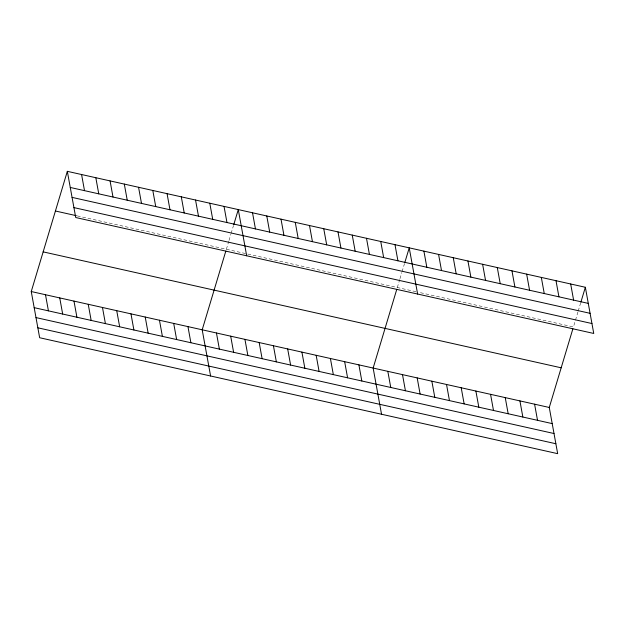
<?xml version="1.0" encoding="UTF-8"?>
<svg xmlns="http://www.w3.org/2000/svg" width="625" height="625" viewBox="0 0 625 625"><rect width="100%" height="100%" fill="white"/><g stroke="black" fill="none" stroke-linecap="round" stroke-linejoin="round"><path stroke-width="0.47" stroke-dasharray="3.12 2.34" d="M226.375 249.258L228.75 241.328M229.016 240.445L230.867 234.273M231.133 233.391L233.516 225.461M397.32 287.516L399.703 279.586M399.969 278.703L401.82 272.531M402.086 271.648L404.461 263.719M577.945 311.953L573.445 326.938L418.422 292.242M578.211 311.07L580.594 303.133M77.266 215.891L417.5 292.031"/><path stroke-width="0.94" d="M572.891 328.789L549.273 407.469L557.672 453.664L39.648 337.734L31.25 291.539L67.328 171.336L585.352 287.266L593.75 333.461L75.727 217.531L67.328 171.336M225.813 251.117L202.195 329.797L210.594 375.992M233.781 224.578L238.281 209.594L246.672 255.789M396.766 289.375L373.148 368.055L381.539 414.25M404.727 262.836L409.227 247.852L417.625 294.047M580.859 302.25L585.352 287.266M70.266 187.461L588.289 303.398M72.07 197.383L590.086 313.32M73.922 207.609L591.945 323.539M55.422 211L76.32 215.68M43.156 251.867L561.18 367.805M31.25 291.539L549.273 407.469M34.18 307.664L552.203 423.602M35.984 317.586L554.008 433.523M37.844 327.812L555.867 443.742M570.68 283.984L573.609 300.117M556 280.695L558.93 296.828M541.32 277.414L544.258 293.547M526.648 274.125L529.578 290.258M511.969 270.844L514.898 286.977M534.594 404.188L537.523 420.32M497.289 267.562L500.219 283.688M519.922 400.898L522.852 417.031M482.617 264.273L485.547 280.406M505.242 397.617L508.172 413.75M467.938 260.992L470.867 277.117M490.562 394.328L493.492 410.461M453.258 257.703L456.187 273.836M475.883 391.047L478.82 407.18M438.578 254.422L441.516 270.555M461.211 387.766L464.141 403.891M423.906 251.133L426.836 267.266M446.531 384.477L449.461 400.609M431.852 381.195L434.789 397.32M394.984 244.664L397.914 260.797M417.18 377.906L420.109 394.039M380.734 241.477L383.664 257.602M402.5 374.625L405.43 390.758M366.492 238.289L369.422 254.414M387.82 371.336L390.758 387.469M352.242 235.094L355.18 251.227M338 231.906L340.93 248.039M358.898 364.867L361.828 381M323.75 228.719L326.688 244.852M344.656 361.68L347.586 377.805M309.508 225.531L312.438 241.664M330.406 358.492L333.336 374.617M295.266 222.344L298.195 238.477M316.164 355.297L319.094 371.43M281.016 219.156L283.945 235.289M301.914 352.109L304.852 368.242M266.773 215.969L269.703 232.102M287.672 348.922L290.602 365.055M252.523 212.781L255.453 228.914M273.422 345.734L276.359 361.867M259.18 342.547L262.109 358.68M224.031 206.406L226.969 222.531M244.938 339.359L247.867 355.492M209.789 203.219L212.719 219.344M230.687 336.172L233.617 352.305M195.539 200.023L198.477 216.156M216.445 332.984L219.375 349.117M181.297 196.836L184.227 212.969M167.055 193.648L169.984 209.781M187.953 326.609L190.883 342.734M152.805 190.461L155.734 206.594M173.703 323.422L176.641 339.547M138.562 187.273L141.492 203.406M159.461 320.227L162.391 336.359M124.312 184.086L127.242 200.219M145.219 317.039L148.148 333.172M110.07 180.898L113 197.031M130.969 313.852L133.898 329.984M95.82 177.711L98.758 193.844M116.727 310.664L119.656 326.797M81.578 174.523L84.508 190.656M102.477 307.477L105.406 323.609M88.234 304.289L91.164 320.422M73.984 301.102L76.922 317.234M59.742 297.914L62.672 314.047M45.492 294.727L48.43 310.859"/></g></svg>
